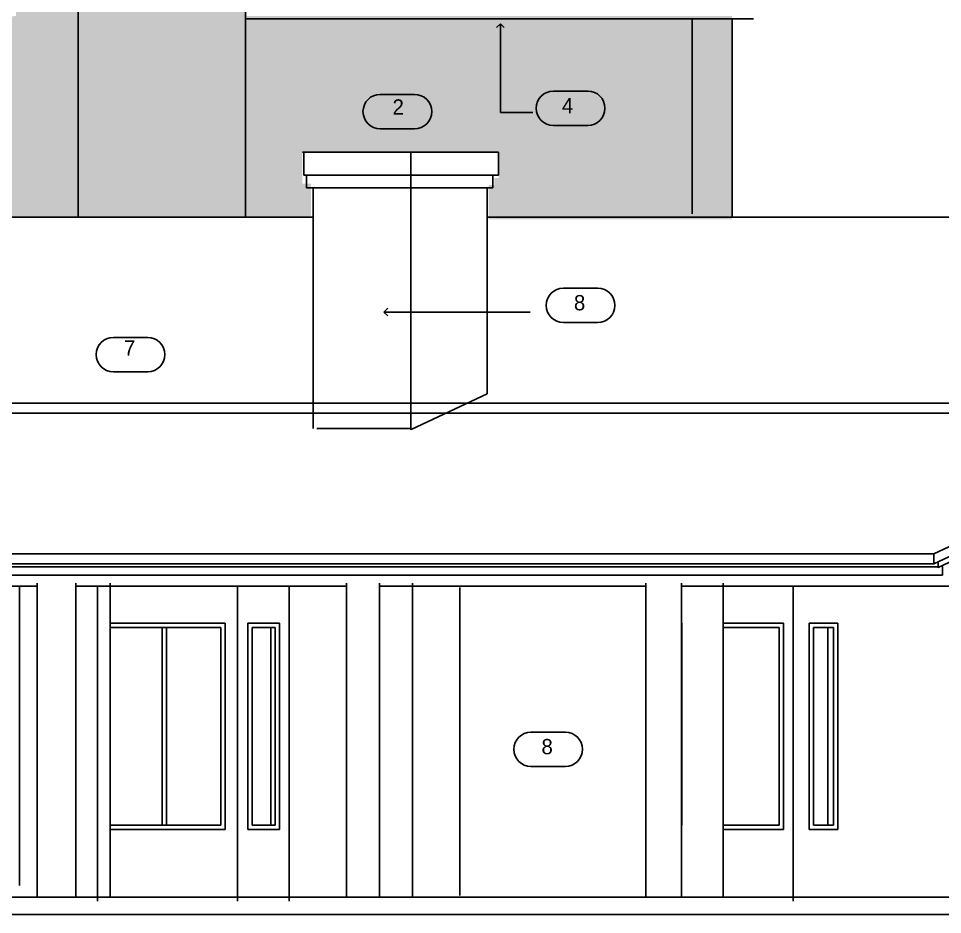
# Model space of a CAD drawing. Extents: x -92740 to -63661, y -15771 to -4391.
# Drawn here: x -83991.1 to -83647.5, y -13849.2 to -13516 of the extents above; entities that cross this region are included whole.
import ezdxf
from ezdxf.enums import TextEntityAlignment as Align

# ---------------------------------------------------------------- set-up
doc = ezdxf.new("R2010")
doc.units = 0
doc.header["$MEASUREMENT"] = 0
for name, color, linetype in [('B1NOTES', 2, 'Continuous'), ('ELEVATIONS', 7, 'Continuous'), ('STUCCO', 4, 'Continuous')]:
    doc.layers.add(name, color=color, linetype=linetype)
doc.styles.add('DCADTXTSTYLE1', font='AVG_TP')

msp = doc.modelspace()

# ---------------------------------------------------------------- hatches: boundary and pattern name
at = {"layer": 'STUCCO', "linetype": 'Continuous', "ltscale": 12.78}
h = msp.add_hatch(dxfattribs=at)
h.set_pattern_fill('cement', color=9, scale=1.5625, style=0, pattern_type=2)
h.set_pattern_definition([(20, (0, 0), (-2.1376259, 5.8730789), [-6.09375015, 0.15625]), (55, (0, 0), (-5.11970028, 3.58485273), [-6.09375015, 0.15625]), (80, (0, 0), (-6.15504846, 1.0853011), [-6.09375015, 0.15625])])
h.paths.add_polyline_path([(-84074.03, -13517.79), (-84074.03, -13624.82), (-84002.68, -13589.88), (-83882.33, -13589.88), (-83882.33, -13577.43), (-83885.53, -13577.43), (-83885.53, -13575.3), (-83885.53, -13565.72), (-83812.57, -13565.72), (-83812.57, -13575.3), (-83814.17, -13575.3), (-83814.17, -13577.96), (-83816.3, -13577.96), (-83816.3, -13590.74), (-83725.78, -13590.74), (-83725.78, -13515.13), (-83906.29, -13515.13), (-83906.29, -13480.52), (-83906.29, -13469.87), (-83992.03, -13469.87), (-83992.03, -13515.13)], flags=0)

# ---------------------------------------------------------------- linework, layer by layer
at = {"layer": 'B1NOTES', "color": 1, "linetype": 'Continuous', "ltscale": 12.78}
for p, q in [((-83843.81, -13544.24), (-83856.59, -13544.24)), ((-83779.39, -13542.99), (-83792.17, -13542.99)), ((-83773, -13549.38), (-83773, -13549.38)), ((-83837.42, -13550.63), (-83837.42, -13550.63)), ((-83792.17, -13555.77), (-83779.39, -13555.77)), ((-83856.59, -13557.02), (-83843.81, -13557.02)), ((-83775.65, -13616.3), (-83788.43, -13616.3)), ((-83769.26, -13622.69), (-83769.26, -13622.69)), ((-83788.43, -13629.08), (-83775.65, -13629.08)), ((-83943.04, -13634.59), (-83955.82, -13634.59)), ((-83936.65, -13640.98), (-83936.65, -13640.98)), ((-83955.82, -13647.37), (-83943.04, -13647.37)), ((-83787.72, -13781.38), (-83800.5, -13781.38)), ((-83781.33, -13787.77), (-83781.33, -13787.77)), ((-83800.5, -13794.16), (-83787.72, -13794.16))]:
    msp.add_line(p, q, dxfattribs=at)
for centre, start, end in [((-83856.59, -13550.63), 90, 180), ((-83843.81, -13550.63), 0, 90), ((-83792.17, -13549.38), 90, 180), ((-83779.39, -13549.38), 0, 90), ((-83792.17, -13549.38), 180, 270), ((-83779.39, -13549.38), 270, 360), ((-83856.59, -13550.63), 180, 270), ((-83843.81, -13550.63), 270, 360), ((-83788.43, -13622.69), 90, 180), ((-83775.65, -13622.69), 0, 90), ((-83788.43, -13622.69), 180, 270), ((-83775.65, -13622.69), 270, 360), ((-83955.82, -13640.98), 90, 180), ((-83943.04, -13640.98), 0, 90), ((-83955.82, -13640.98), 180, 270), ((-83943.04, -13640.98), 270, 360), ((-83800.5, -13787.77), 90, 180), ((-83787.72, -13787.77), 0, 90), ((-83800.5, -13787.77), 180, 270), ((-83787.72, -13787.77), 270, 360)]:
    msp.add_arc(centre, 6.39, start, end, dxfattribs=at)
at = {"layer": 'ELEVATIONS', "color": 1, "linetype": 'Continuous', "ltscale": 12.78}
for p, q in [((-83968.93, -13479.65), (-83968.93, -13589.88)), ((-83906.62, -13479.98), (-83906.62, -13589.88)), ((-83717.73, -13516.11), (-83906.62, -13516.11)), ((-83740.55, -13516.11), (-83740.55, -13588.61)), ((-83725.73, -13516.11), (-83725.73, -13589.68)), ((-84495.77, -13849.2), (-82884.43, -13849.2))]:
    msp.add_line(p, q, dxfattribs=at)
at = {"layer": 'ELEVATIONS', "color": 1, "linetype": 'Continuous', "ltscale": 8.52}
for p, q in [((-83811.86, -13517.97), (-83813.28, -13519.39)), ((-83811.86, -13517.97), (-83810.44, -13519.39)), ((-83855.17, -13625.18), (-83853.75, -13623.76)), ((-83855.17, -13625.18), (-83853.75, -13626.6))]:
    msp.add_line(p, q, dxfattribs=at)
at = {"layer": 'ELEVATIONS', "color": 2, "linetype": 'Continuous', "ltscale": 8.52}
for p, q in [((-83811.86, -13550.98), (-83811.86, -13517.97)), ((-83799.79, -13550.98), (-83811.86, -13550.98)), ((-83800.86, -13625.18), (-83855.17, -13625.18))]:
    msp.add_line(p, q, dxfattribs=at)
at = {"layer": 'ELEVATIONS', "color": 8, "linetype": 'Continuous', "ltscale": 12.78}
for p, q in [((-83885.53, -13565.72), (-83812.57, -13565.72)), ((-83884.99, -13574.24), (-83884.99, -13565.72)), ((-83845.21, -13565.72), (-83845.21, -13668.92)), ((-83812.57, -13565.72), (-83812.57, -13574.24)), ((-83812.57, -13574.24), (-83884.99, -13574.24)), ((-83883.93, -13574.24), (-83883.93, -13579.03)), ((-83814.7, -13579.03), (-83814.7, -13574.24)), ((-83883.93, -13579.03), (-83814.7, -13579.03)), ((-83881.53, -13579.03), (-83881.53, -13668.49)), ((-83816.83, -13579.03), (-83816.83, -13655.61)), ((-84005.06, -13589.88), (-83881.53, -13589.88)), ((-83816.83, -13589.88), (-83383.74, -13589.88)), ((-83383.91, -13589.88), (-83650.67, -13715.08)), ((-83383.91, -13593.6), (-83650.67, -13718.8)), ((-83383.91, -13595.73), (-83649.1, -13720.19)), ((-83816.83, -13655.61), (-83845.04, -13668.84)), ((-83880.2, -13668.49), (-83845.06, -13668.49)), ((-83650.67, -13715.08), (-84268.91, -13715.08)), ((-83650.67, -13715.08), (-83650.67, -13718.8)), ((-83650.67, -13718.8), (-84268.91, -13718.8)), ((-83649.08, -13719.87), (-84267.33, -13719.87)), ((-83649.1, -13718.21), (-83649.1, -13720.34)), ((-83647.5, -13719.81), (-83647.5, -13723)), ((-83647.48, -13723.06), (-84265.73, -13723.06)), ((-83984.13, -13727.06), (-84081.27, -13727.06)), ((-83990.78, -13727.06), (-83990.78, -13838.36)), ((-83984.13, -13726), (-83984.13, -13842.62)), ((-83969.75, -13726), (-83969.75, -13842.62)), ((-83869.11, -13727.06), (-83969.75, -13727.06)), ((-83961.77, -13727.06), (-83961.77, -13844.21)), ((-83956.97, -13726), (-83956.97, -13842.62)), ((-83909.59, -13727.06), (-83909.59, -13844.21)), ((-83890.42, -13727.06), (-83890.42, -13844.21)), ((-83869.11, -13726), (-83869.11, -13842.62)), ((-83856.86, -13726), (-83856.86, -13842.62)), ((-83757.81, -13727.06), (-83856.86, -13727.06)), ((-83844.61, -13726), (-83844.61, -13842.62)), ((-83826.95, -13727.6), (-83826.95, -13842.08)), ((-83757.81, -13726), (-83757.81, -13842.62)), ((-83744.5, -13726), (-83744.5, -13842.62)), ((-83642.79, -13727.06), (-83744.5, -13727.06)), ((-83729.06, -13726), (-83729.06, -13842.62)), ((-83702.98, -13727.06), (-83702.98, -13844.21)), ((-83914.28, -13740.91), (-83956.97, -13740.91)), ((-83914.28, -13740.91), (-83914.28, -13817.59)), ((-83894.05, -13740.91), (-83905.76, -13740.91)), ((-83905.76, -13740.91), (-83905.76, -13817.59)), ((-83894.05, -13740.91), (-83894.05, -13817.59)), ((-83744.41, -13740.91), (-83744.41, -13815.99)), ((-83706.61, -13740.91), (-83729.06, -13740.91)), ((-83706.61, -13740.91), (-83706.61, -13817.59)), ((-83686.37, -13740.91), (-83697.02, -13740.91)), ((-83697.02, -13740.91), (-83697.02, -13817.59)), ((-83686.37, -13740.91), (-83686.37, -13817.59)), ((-83915.88, -13742.51), (-83956.97, -13742.51)), ((-83937.71, -13742.51), (-83937.71, -13815.99)), ((-83936.11, -13742.51), (-83936.11, -13815.99)), ((-83915.88, -13742.51), (-83915.88, -13815.99)), ((-83895.64, -13742.51), (-83904.16, -13742.51)), ((-83904.16, -13742.51), (-83904.16, -13815.99)), ((-83897.24, -13742.51), (-83897.24, -13815.99)), ((-83895.64, -13742.51), (-83895.64, -13815.99)), ((-83708.2, -13742.51), (-83729.06, -13742.51)), ((-83708.2, -13742.51), (-83708.2, -13815.99)), ((-83687.97, -13742.51), (-83695.42, -13742.51)), ((-83695.42, -13742.51), (-83695.42, -13815.99)), ((-83690.1, -13742.51), (-83690.1, -13815.99)), ((-83687.97, -13742.51), (-83687.97, -13815.99)), ((-83915.88, -13815.99), (-83956.97, -13815.99)), ((-83914.28, -13817.59), (-83956.97, -13817.59)), ((-83894.05, -13817.59), (-83905.76, -13817.59)), ((-83895.64, -13815.99), (-83904.16, -13815.99)), ((-83708.2, -13815.99), (-83729.06, -13815.99)), ((-83706.61, -13817.59), (-83729.06, -13817.59)), ((-83686.37, -13817.59), (-83697.02, -13817.59)), ((-83687.97, -13815.99), (-83695.42, -13815.99))]:
    msp.add_line(p, q, dxfattribs=at)
at = {"layer": 'ELEVATIONS', "color": 2, "linetype": 'Continuous', "ltscale": 12.78}
for p, q in [((-84497.15, -13659.1), (-82914.78, -13659.1)), ((-84528.25, -13662.83), (-82925.43, -13662.83)), ((-84489.91, -13842.81), (-82884.43, -13842.81))]:
    msp.add_line(p, q, dxfattribs=at)

# ---------------------------------------------------------------- texts
at = {"layer": 'B1NOTES', "color": 3, "linetype": 'Continuous', "ltscale": 8.52, "style": 'DCADTXTSTYLE1'}
for s, p in [('2', (-83851.98, -13553.47)), ('4', (-83788.98, -13552.93)), ('8', (-83784.53, -13626.24)), ('7', (-83951.91, -13643.11)), ('8', (-83796.6, -13791.32))]:
    msp.add_text(s, height=5.68, dxfattribs=at).set_placement(p, align=Align.BOTTOM_LEFT)

doc.saveas('drawing.dxf')
